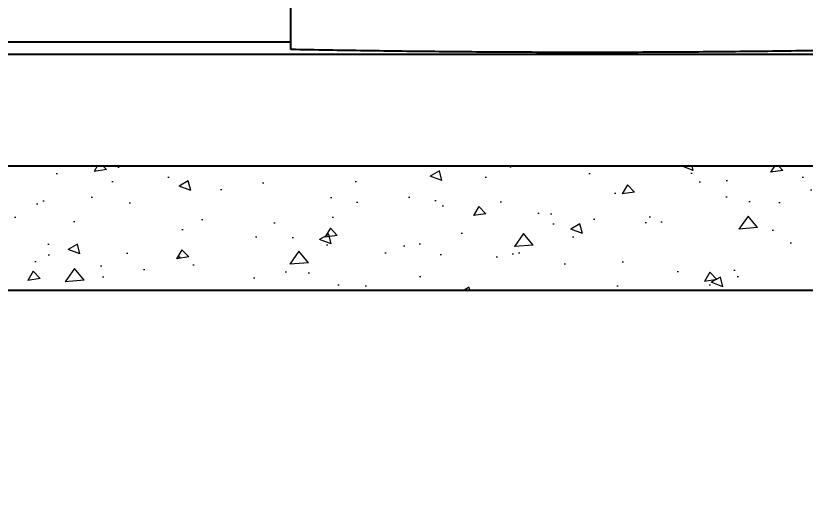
# Model space of a CAD drawing. Header units: millimetres. Extents: x -4172 to 126100, y -2 to 142133.
# Drawn here: x 14380 to 16928, y 12311 to 13861 of the extents above; entities that cross this region are included whole.
import ezdxf

# ---------------------------------------------------------------- set-up
doc = ezdxf.new("R2010")
doc.units = ezdxf.units.MM
doc.header["$LTSCALE"] = 100
for name, color, linetype, lineweight in [('Dimension', 7, 'Continuous', 18), ('Hatch', 7, 'Continuous', 18), ('Visible', 7, 'Continuous', 25)]:
    doc.layers.add(name, color=color, linetype=linetype, lineweight=lineweight)
doc.styles.add('Title', font='arial.ttf')
doc.dimstyles.new('Default - Method 2b', dxfattribs={"dimscale": 100, "dimtxt": 3, "dimasz": 2.5, "dimexe": 3, "dimexo": 0.5, "dimgap": 0.7, "dimtad": 0, "dimtoh": 1, "dimdec": 1, "dimrnd": 1e-08, "dimtxsty": 'Title', "dimcen": 0.09, "dimdle": 10, "dimclrd": 256, "dimclre": 256, "dimclrt": 7, "dimadec": 0, "dimazin": 2, "dimtfac": 0.833333, "dimtdec": 1, "dimtmove": 0, "dimatfit": 3, "dimfxl": 1, "dimtolj": 1, "dimlwd": -1, "dimlwe": -1, "dimarcsym": 0})

# ---------------------------------------------------------------- blocks, each defined once
blk = doc.blocks.new('*D97')
at = {"layer": 'Defpoints', "color": 0, "transparency": 16777216}
for p in [(9770, 14535.8), (18422.9, 14535.8), (12292.5, 13375.8)]:
    blk.add_point(p, dxfattribs=at)
at = {"layer": 'Dimension', "transparency": 16777216}
for p, q in [((18372.9, 14535.8), (9470, 14535.8)), ((9770, 14285.8), (9770, 13625.8)), ((12242.5, 13375.8), (9470, 13375.8)), ((9770, 13375.8), (9770, 13042.5))]:
    blk.add_line(p, q, dxfattribs=at)
for points in [[(9728.3, 14285.8), (9811.6, 14285.8), (9770, 14535.8)], [(9728.3, 13625.8), (9811.6, 13625.8), (9770, 13375.8)]]:
    blk.add_solid(points, dxfattribs=at)
at = {"layer": 'Dimension', "color": 7, "transparency": 16777216, "insert": (9923.1, 12310.7), "char_height": 300, "attachment_point": 7, "rotation": 90, "style": 'Title'}
blk.add_mtext('\\A1;580', dxfattribs=at)

msp = doc.modelspace()

# ---------------------------------------------------------------- hatches: boundary and pattern name
at = {"layer": 'Hatch'}
h = msp.add_hatch(dxfattribs=at)
h.set_pattern_fill('AR-CONC', color=256, scale=53.832768, angle=138.27901, style=0)
h.set_pattern_definition([(188.279, (0, 0), (-265.717, 282.179), [40.3746, -444.1203]), (133.279, (0, 0), (-213.729, -351.9433), [32.2997, -355.296]), (238.7305, (-22.14, 23.5), (-479.446, -69.764), [34.313, -377.444]), (184.4632, (-71.65, -80.36), (-369.524, 448.855), [60.562, -666.18]), (234.9146, (-102.45, -42.96), (-724.539, -56.554), [51.47, -566.167]), (129.4632, (-71.65, -80.36), (-724.539, -56.554), [48.45, -532.944]), (159.279, (-93.92, -24.44), (-95.5982, 375.6216), [40.3746, -444.1203]), (104.279, (-93.9, -24.44), (-357.557, -204.199), [32.2997, -355.296]), (209.7305, (-101.9, 6.86), (-453.155, 171.423), [34.313, -377.444]), (175.779, (0, 0), (-124.14815, -129.402), [0, -350.9896, 0, -360.6795, 0, -356.642]), (145.779, (0, 0), (-247.0042, -64.2295), [0, -205.6412, 0, -342.9147, 0, -135.9277]), (105.779, (89.6, -79.89), (-206.4119, 200.3094), [0, -134.582, 0, -419.8956, 0, -557.1692]), (95.779, (129.78, -115.72), (-270.1905, 168.709), [0, -174.9565, 0, -278.8537, 0, -395.6708])])
h.paths.add_polyline_path([(12292.46, 13375.84), (12292.46, 12975.84), (20529.47, 12975.84), (20529.47, 13375.84), (20529.47, 13735.84), (20301.34, 13775.84), (19852.02, 13775.84), (19852.02, 13435.84), (19555.29, 13435.84), (19555.29, 13775.84), (19428.79, 13775.84), (19078.56, 13735.84), (19078.56, 13375.84)])

# ---------------------------------------------------------------- linework, layer by layer
at = {"layer": 'Visible'}
for p, q in [((15267.85, 13752.13), (15267.85, 14430.31)), ((15267.85, 13775.84), (12292.46, 13775.84)), ((17356.73, 13735.84), (12292.46, 13735.84)), ((19078.56, 13375.84), (12292.46, 13375.84)), ((12292.46, 12975.84), (20529.47, 12975.84))]:
    msp.add_line(p, q, dxfattribs=at)
msp.add_rational_spline([(17181.92, 13752.13), (16224.89, 13733.24), (15267.85, 13752.13)], [1.00404864853, 1.00729681695, 1.00404864853], degree=2, dxfattribs=at)

# ---------------------------------------------------------------- dimensions: what is measured, and where the dimension line sits
at = {"layer": 'Dimension'}
dim = msp.add_linear_dim(base=(9769.96, 14535.84), p1=(12292.46, 13375.84), p2=(18422.93, 14535.84), angle=90, dimstyle='Default - Method 2b', override={"dimgap": 0.7, "dimtoh": 0, "dimdec": 1, "dimlfac": 0.5, "dimtol": 0, "dimlim": 0, "dimtp": 0, "dimtm": 0, "dimtdec": 1, "dimtofl": 0, "dimatfit": 2}, dxfattribs=at)
dim.commit()
dim.dimension.update_dxf_attribs({"geometry": '*D97', "text_midpoint": (9769.96, 12641.58), "dimtype": 160})

doc.saveas('drawing.dxf')
